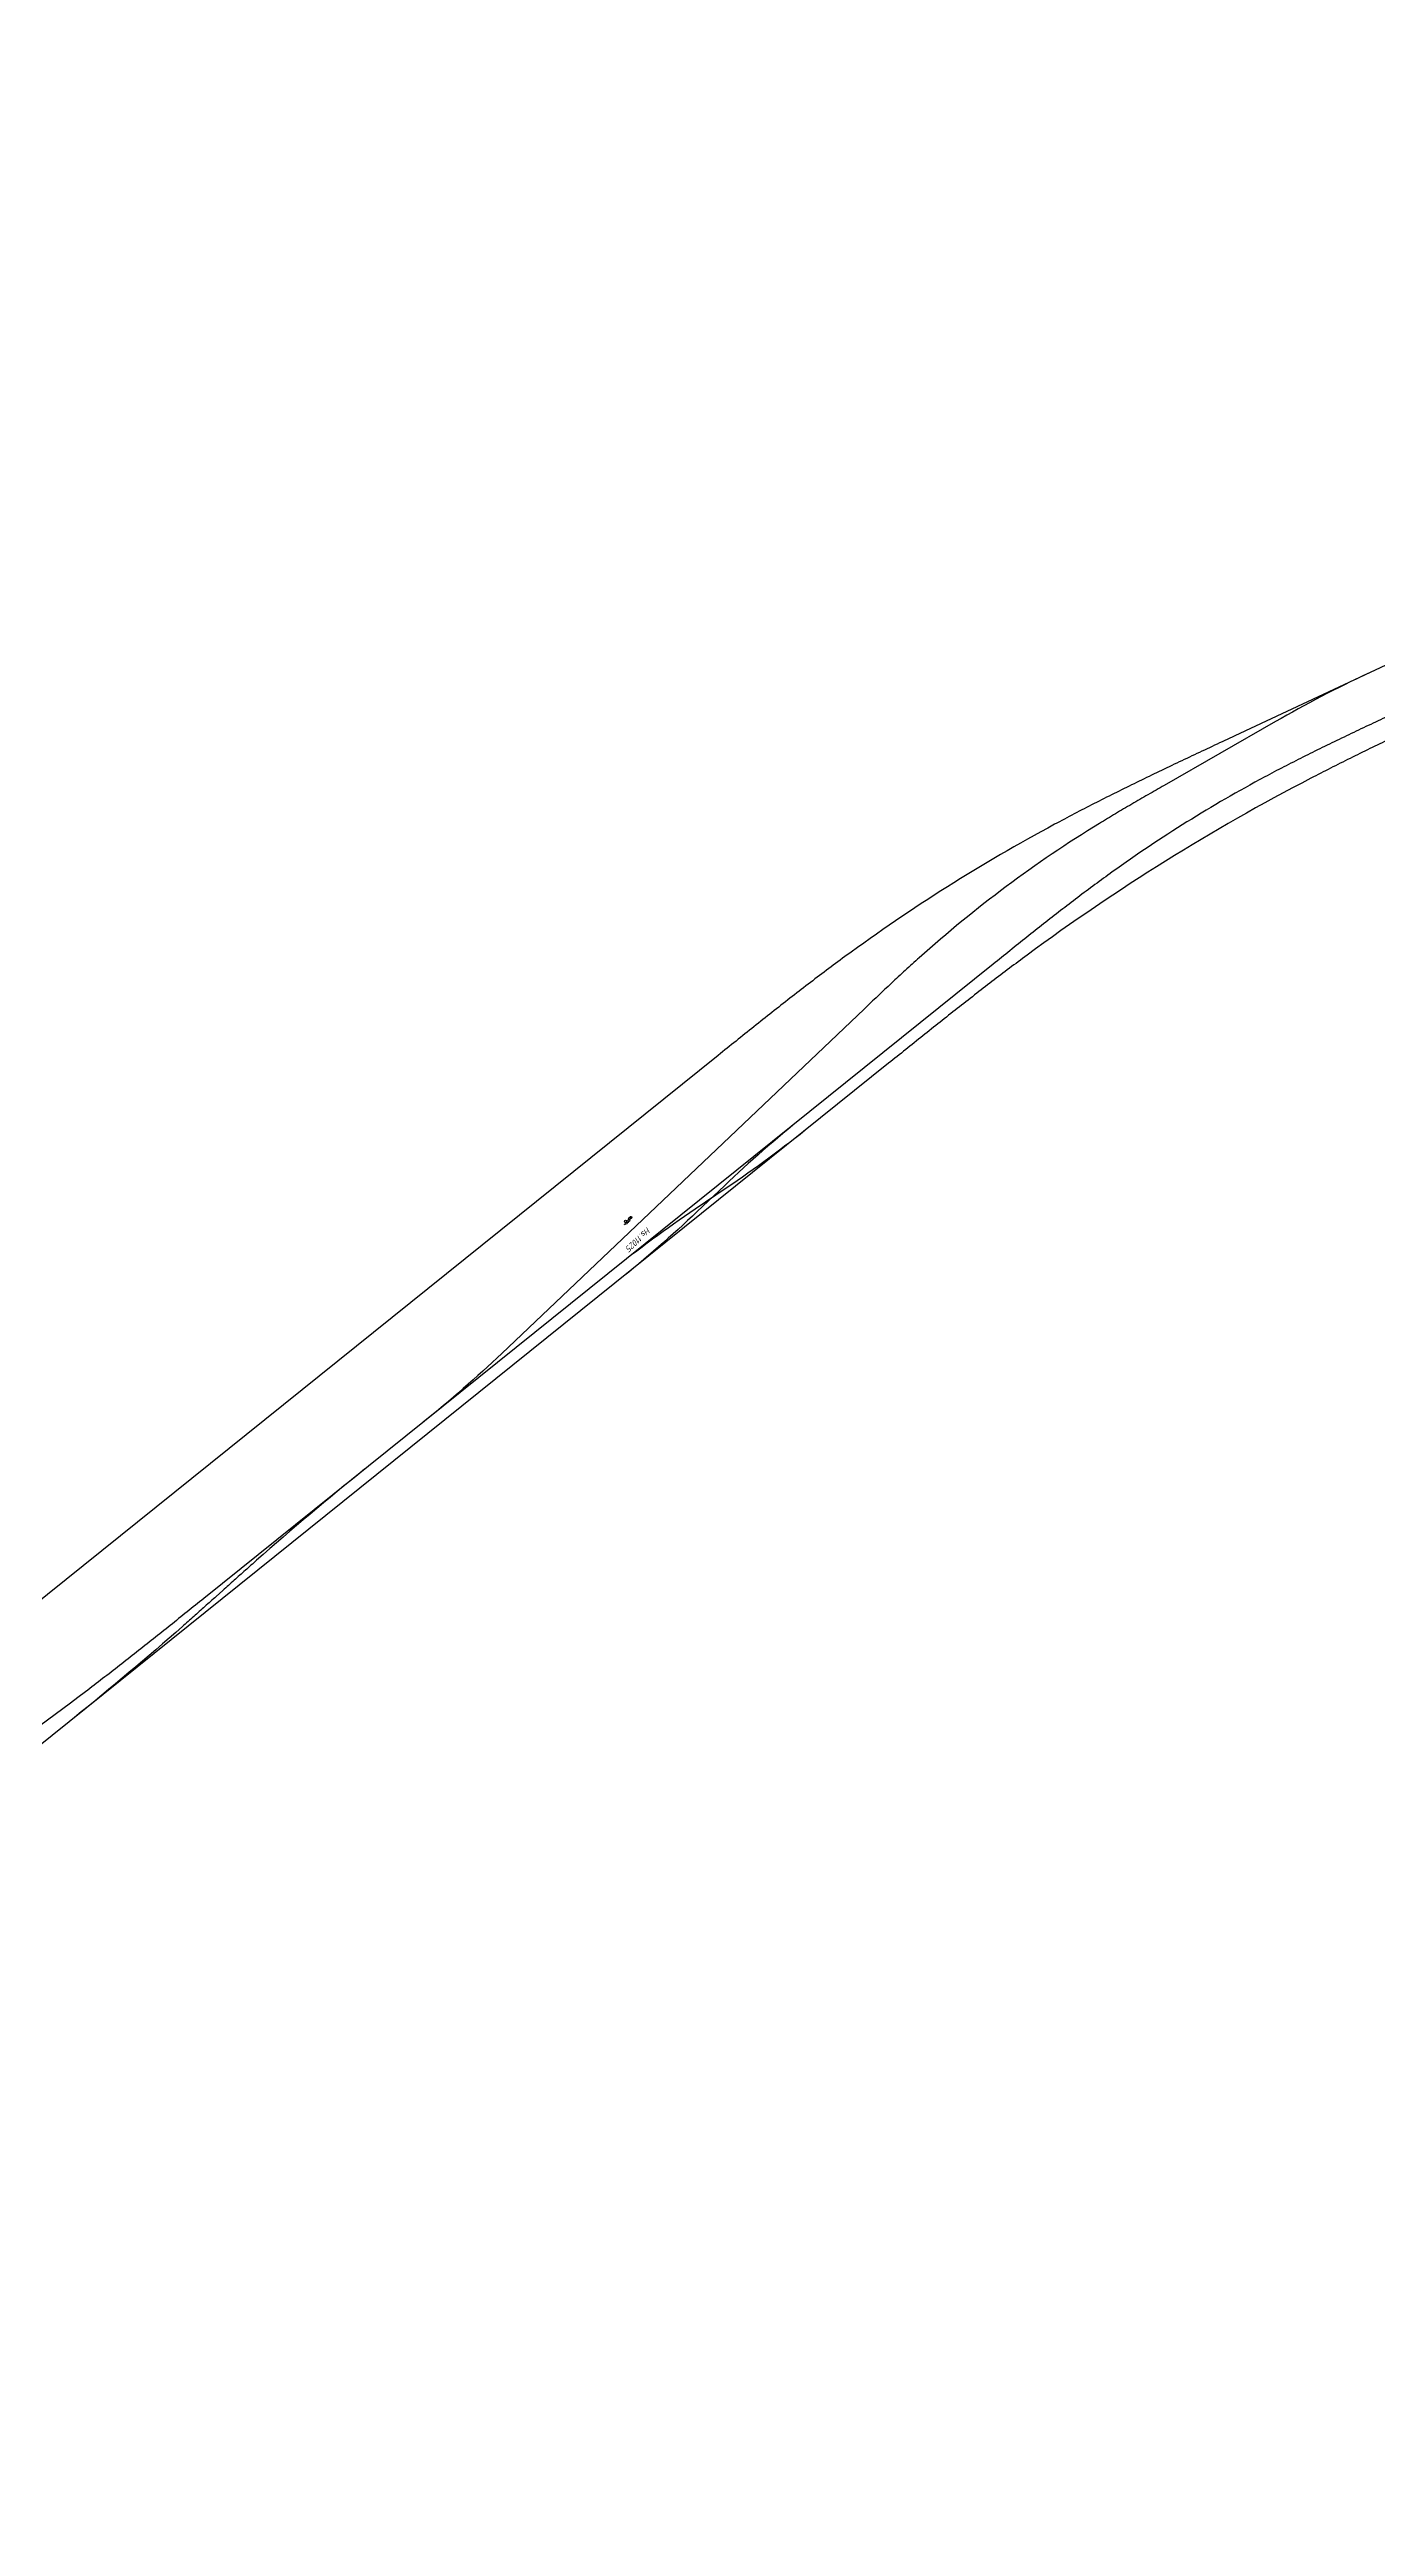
# Model space of a CAD drawing. Header units: metres. Extents: x 304251 to 306156, y 6702592 to 6703677.
# Drawn here: x 304714 to 305243, y 6702592 to 6703579 of the extents above; entities that cross this region are included whole.
import ezdxf
from ezdxf.enums import TextEntityAlignment as Align

# ---------------------------------------------------------------- set-up
doc = ezdxf.new("R2010")
doc.units = ezdxf.units.M
for name, color, linetype in [('As Built COGO points', 6, 'Continuous'), ('JBTKO_SPO', 2, 'Continuous'), ('JBTRC$$INNSETTINGSPUNKT', 62, 'Continuous'), ('JBTRC$$SYMBOLBESKRIVELSE', 62, 'Continuous'), ('JBTSA@OBJEKTBESKRIVELSE', 62, 'Continuous'), ('JBTSA@OBJEKTNAVN', 62, 'Continuous'), ('JBTSA_SIG', 2, 'Continuous')]:
    doc.layers.add(name, color=color, linetype=linetype)
doc.styles.add('ISO', font='iso3098.shx')

# ---------------------------------------------------------------- blocks, each defined once
blk = doc.blocks.new('NO-BN-2D-JBTRC_INNSETTINGSPUNKT-Schematic')
at = {"layer": 'JBTRC$$INNSETTINGSPUNKT', "linetype": 'ByBlock', "lineweight": -2, "transparency": 16777216}
for p, q in [((-0.05, 0), (0.05, 0)), ((0, -0.05), (0, 0.05))]:
    blk.add_line(p, q, dxfattribs=at)
blk.add_circle((0, 0), 0.05, dxfattribs=at)
blk = doc.blocks.new('NO-BN-2D-JBTSA_SIG-SIGNAL-HS3-FS-AAK-Geographic')
at = {"color": 0, "linetype": 'ByBlock', "lineweight": -2, "transparency": 16777216}
for p, q in [((0, 0), (0, -2)), ((0, -17), (0, -11))]:
    blk.add_line(p, q, dxfattribs=at)
for centre in [(0, -3.5), (0, -6.5), (0, -9.5), (1.5, -12.5), (1.5, -15.5)]:
    blk.add_circle(centre, 1.5, dxfattribs=at)
at = {"layer": 'JBTRC$$SYMBOLBESKRIVELSE', "linetype": 'ByBlock', "lineweight": -2, "transparency": 16777216, "insert": (0, -0.51611), "char_height": 0.2, "width": 4, "attachment_point": 5, "style": 'ISO'}
blk.add_mtext('SIGNAL HS3-FS-AAK', dxfattribs=at)
blk = doc.blocks.new('*Z4')
at = {"color": 0, "linetype": 'ByBlock', "lineweight": -2, "transparency": 16777216, "xscale": 0.25, "yscale": 0.25, "zscale": 0.25, "rotation": 52.11911325991183}
blk.add_blockref('NO-BN-2D-JBTSA_SIG-SIGNAL-HS3-FS-AAK-Geographic', (0, 0), dxfattribs=at)
at = {"color": 0, "linetype": 'ByBlock', "lineweight": -2, "transparency": 16777216, "rotation": 142.1191132599119}
blk.add_blockref('NO-BN-2D-JBTRC_INNSETTINGSPUNKT-Schematic', (0, 0), dxfattribs=at)
at = {"layer": 'JBTSA@OBJEKTBESKRIVELSE', "color": 0, "linetype": 'ByBlock', "lineweight": -2, "transparency": 16777216, "style": 'ISO'}
blk.add_attdef('OBJEKTBESKRIVELSE', text='', height=0.9, dxfattribs=at).set_placement((0, 11), align=Align.MIDDLE_CENTER)
at = {"layer": 'JBTSA@OBJEKTNAVN', "color": 0, "linetype": 'ByBlock', "lineweight": -2, "transparency": 16777216, "style": 'ISO', "oblique": 15}
blk.add_attdef('OBJEKTNAVN', text='', height=1.25, dxfattribs=at).set_placement((0, 8), align=Align.MIDDLE_CENTER)

msp = doc.modelspace()

# ---------------------------------------------------------------- linework, layer by layer
at = {"layer": 'As Built COGO points'}
msp.add_circle((304943.68, 6703112.38, 14.33), 0.5, dxfattribs=at)
at = {"layer": 'JBTKO_SPO', "flags": 128}
for points in [[(305770.37, 6703579.35), (305186.29, 6703305.88, 0.000173), (305178.24, 6703302.1, 0.000519), (305170.19, 6703298.32, 0.000865), (305162.16, 6703294.52, 0.00121), (305154.14, 6703290.68, 0.001556), (305146.15, 6703286.8, 0.001902), (305138.18, 6703282.86, 0.002248), (305130.24, 6703278.86, 0.002594), (305122.34, 6703274.78, 0.002939), (305114.49, 6703270.61, 0.034623), (305030.98, 6703217.89, 0.002973), (305023.64, 6703212.44, 0.002515), (305016.36, 6703206.91, 0.002058), (305009.13, 6703201.31, 0.001601), (305001.94, 6703195.67, 0.001143), (304994.78, 6703189.98, 0.000686), (304987.64, 6703184.26, 0.000229), (304980.51, 6703178.54), (304251.4, 6702592.33)], [(305431.06, 6703399.72), (305252.06, 6703315.91, 0.000278), (305244.3, 6703312.27, 0.000835), (305236.54, 6703308.62, 0.001391), (305228.81, 6703304.93, 0.001948), (305221.09, 6703301.19, 0.002505), (305213.42, 6703297.38, 0.003061), (305205.78, 6703293.48, 0.003618), (305198.2, 6703289.49, 0.032557), (305137.48, 6703251.63, 0.003618), (305130.56, 6703246.58, 0.003061), (305123.7, 6703241.44, 0.002505), (305116.9, 6703236.22, 0.001948), (305110.15, 6703230.94, 0.001391), (305103.43, 6703225.62, 0.000835), (305096.73, 6703220.26, 0.000278), (305090.05, 6703214.9), (304775.67, 6702962.13)], [(305239.32, 6703330.71, 0.020788), (305202.45, 6703311.53), (305158.21, 6703286.14, 0.000469), (305151.71, 6703282.41, 0.001406), (305145.22, 6703278.64, 0.002344), (305138.76, 6703274.83, 0.003281), (305132.34, 6703270.95, 0.044849), (305060.58, 6703217.44, 0.003281), (305055.02, 6703212.4, 0.002344), (305049.53, 6703207.3, 0.001406), (305044.07, 6703202.15, 0.000469), (305038.63, 6703196.99), (304894.35, 6703059.77, -0.020788), (304863.08, 6703032.41)], [(305247.94, 6703304.57, 0.001448), (305240.06, 6703300.76, 0.001769), (305232.21, 6703296.9, 0.002091), (305224.39, 6703292.97, 0.002413), (305216.61, 6703288.98, 0.039252), (305103.54, 6703218.47, 0.002413), (305096.52, 6703213.24, 0.002091), (305089.56, 6703207.95, 0.001769), (305082.63, 6703202.6, 0.001448), (305075.74, 6703197.21, 0.001126), (305068.88, 6703191.78, 0.000804), (305062.04, 6703186.32, 0.000483), (305055.21, 6703180.85, 0.000161), (305048.39, 6703175.37), (304375.29, 6702634.2)], [(305014.27, 6703153.97, 0.020786), (304983, 6703126.61), (304972.13, 6703116.27, -0.02079), (304940.85, 6703088.91)], [(305017.22, 6703150.31, -0.020791), (304983.77, 6703125.63), (304971.35, 6703117.25, 0.020792), (304937.9, 6703092.57)], [(304839.69, 6703013.61, 0.01172), (304796.69, 6702977.34, 0.001042), (304792.21, 6702973.36, 0.000625), (304787.73, 6702969.36, 0.000208), (304783.27, 6702965.35), (304780.58, 6702962.94, -0.000208), (304776.11, 6702958.93, -0.000625), (304771.64, 6702954.93, -0.001042), (304767.15, 6702950.95, -0.01172), (304724.15, 6702914.69)], [(304775.67, 6702962.13, -0.000139), (304768.99, 6702956.76, -0.000417), (304762.3, 6702951.4, -0.000696), (304755.6, 6702946.05, -0.000974), (304748.88, 6702940.73, -0.001252), (304742.14, 6702935.43, -0.001531), (304735.37, 6702930.18, -0.001809), (304728.57, 6702924.96, -0.013789), (304679.28, 6702889.6, -0.001809)]]:
    msp.add_lwpolyline(points, format="xyb", dxfattribs=at)

# ---------------------------------------------------------------- block references
at = {"layer": 'JBTSA_SIG'}
ref = msp.add_blockref('*Z4', (304943.21, 6703111.07, 14.54), dxfattribs=dict(at, rotation=81.44368490031312))
ref.add_attrib('OBJEKTNAVN', 'Hs.11025', dxfattribs={"layer": 'JBTSA@OBJEKTNAVN', "color": 0, "linetype": 'ByBlock', "lineweight": -2, "transparency": 16777216, "height": 2.5, "rotation": 223.5628, "style": 'ISO', "oblique": 15}).set_placement((304948.73, 6703105.27, 14.54), align=Align.MIDDLE_CENTER)

doc.saveas('drawing.dxf')
